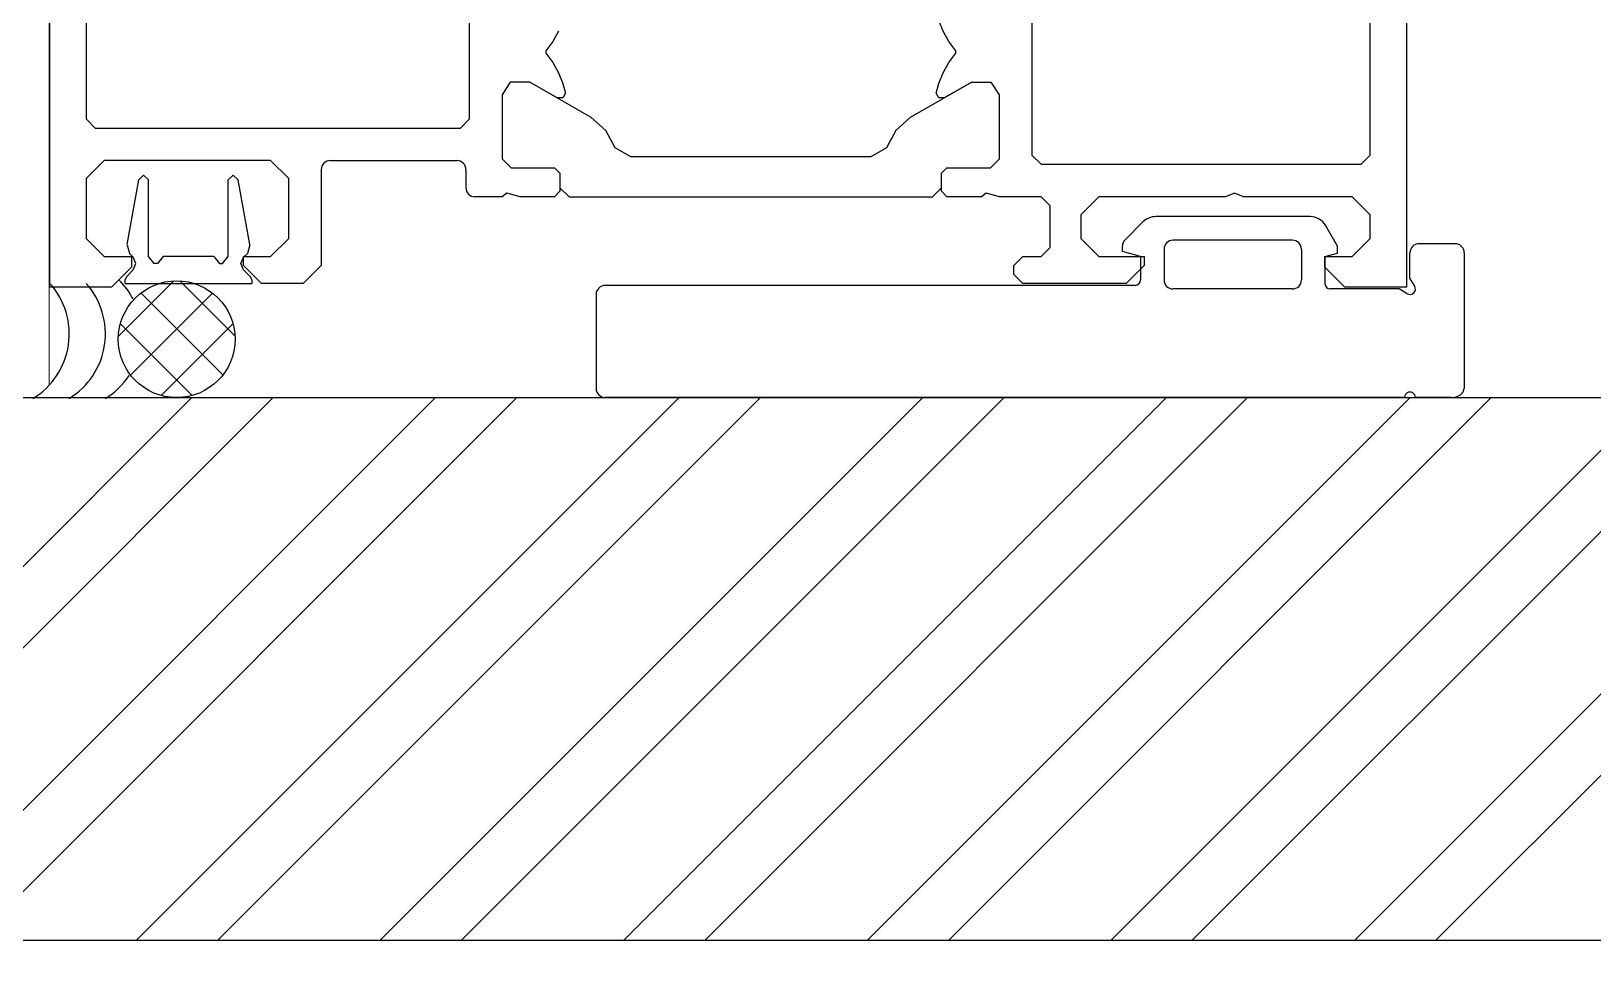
# Model space of a CAD drawing. Header units: millimetres. Extents: x 1251.1 to 1334.1, y 1577.6 to 1641.3.
# Drawn here: x 1312.1186 to 1312.1898, y 1598.1868 to 1598.2287 of the extents above; entities that cross this region are included whole.
import ezdxf

# ---------------------------------------------------------------- set-up
doc = ezdxf.new("R2010")
doc.units = ezdxf.units.MM
doc.layers.add('MONTANTI sezioni - windows structure section', color=2, linetype='Continuous')
for name, color, linetype, lineweight in [('PROIEZIONI finissime - fine lines', 251, 'Continuous', 9), ('SEZIONI medie - small section', 2, 'Continuous', 25), ('TRATTEGGIO - hatch', 252, 'Continuous', 20)]:
    doc.layers.add(name, color=color, linetype=linetype, lineweight=lineweight)

msp = doc.modelspace()

# ---------------------------------------------------------------- hatches: boundary and pattern name
at = {"layer": 'TRATTEGGIO - hatch'}
h = msp.add_hatch(dxfattribs=at)
h.set_pattern_fill('AR-CONC', color=256, scale=0.004123137148598154, style=0)
h.set_pattern_definition([(49.99999999999999, (1309.303878972702, 1597.982252403281), (0.02957362104091462, -0.002587356589005836), [0.003092352861448615, -0.03401588147593477]), (355, (1309.303878972702, 1597.982252403281), (-0.005720907780372959, 0.03101391329341828), [0.002473882289158893, -0.02721270518074783]), (100.4513999999999, (1309.306343441044, 1597.982036790421), (0.02385273522557631, 0.02842653787584017), [0.002628095452477042, -0.02890905088433763]), (46.18420000000002, (1309.303878972702, 1597.990498677578), (0.04400381214097243, -0.006824575967793248), [0.004638529292172908, -0.05102382221390203]), (96.63559999999981, (1309.307545956673, 1597.989929960613), (0.03853742522657116, 0.04016421580622951), [0.003942143302409672, -0.043363569399636]), (351.1842, (1309.303878972702, 1597.990498677578), (0.03853739387361468, 0.04016424590615666), [0.003710823433738339, -0.04081905777112173]), (21, (1309.30800210985, 1597.988437109004), (0.02461129640849843, -0.01660052904829637), [0.003092352861448615, -0.03401588147593477]), (326.0000000000001, (1309.30800210985, 1597.988437109004), (0.01003222483869363, 0.02989893089040304), [0.002473882289158892, -0.02721270518074781]), (71.4514, (1309.310053050337, 1597.987053730273), (0.0346435313299713, 0.01329837472540619), [0.002628095452477046, -0.02890905088433767]), (37.49999999999999, (1309.303878972702, 1597.982252403281), (0.0005013675118029994, 0.01372567015271884), [0, -0.02688285420885995, 0, -0.02762501889560763, 0, -0.02731578360946276]), (7.499999999999998, (1309.303878972702, 1597.982252403281), (0.01084671782492256, 0.01626213581104352), [0, -0.01575038390764495, 0, -0.02626438363657024, 0, -0.01041092130021034]), (327.5, (1309.29468437686, 1597.982252403281), (0.02201023117337626, -0.0009299682952988782), [0, -0.01030784287149539, 0, -0.03216046975906561, 0, -0.04267446948799089]), (317.5, (1309.290561239712, 1597.982252403281), (0.02404556559364246, 0.004127465714141408), [0, -0.013400195732944, 0, -0.02135785042973843, 0, -0.03030505804219643])])
edge = h.paths.add_edge_path()
edge.add_spline(control_points=[(1312.221183732914, 1598.162829928158), (1312.220593754659, 1598.165000719064), (1312.216964423937, 1598.174154926001), (1312.208126591065, 1598.176565603046), (1312.209659424814, 1598.185770907076), (1312.210041293656, 1598.187274967384)], knot_values=[25.95911823359967, 25.95911823359967, 25.95911823359967, 25.95911823359967, 31.77459996535403, 52.7166383466007, 56.51446597499052, 56.51446597499052, 56.51446597499052, 56.51446597499052], degree=3, periodic=0)
edge.add_line((1312.210041293656, 1598.187274967384), (1312.11603487708, 1598.187274967384))
edge.add_line((1312.11603487708, 1598.187274967384), (1312.11603487708, 1598.162536144492))
edge.add_line((1312.11603487708, 1598.162536144492), (1312.220889949248, 1598.162536144492))
edge.add_line((1312.220889949248, 1598.162536144492), (1312.221183732914, 1598.162829928158))

# ---------------------------------------------------------------- linework, layer by layer
at = {"layer": 'MONTANTI sezioni - windows structure section'}
for p, q in [((1312.11948807257, 1598.217044266152), (1312.11948807257, 1598.258687951353)), ((1312.181335117215, 1598.238484579324), (1312.181335117215, 1598.217044266152)), ((1312.164265344519, 1598.232464809148), (1312.164265344519, 1598.223064061488)), ((1312.179685862356, 1598.223064061488), (1312.179685862356, 1598.232464809148)), ((1312.12113732743, 1598.230815554289), (1312.12113732743, 1598.224713316347)), ((1312.138619426424, 1598.224713316347), (1312.138619426424, 1598.230815554289)), ((1312.142676591861, 1598.228712739244), (1312.142412705047, 1598.228242695573)), ((1312.16020816649, 1598.228712739244), (1312.16001025138, 1598.229199266409)), ((1312.160472053312, 1598.22824272074), (1312.160208179074, 1598.228712739244)), ((1312.142412705047, 1598.22824272074), (1312.1420993426, 1598.227813898364)), ((1312.160785415759, 1598.227813898364), (1312.160472053312, 1598.22824272074)), ((1312.142099355184, 1598.227813898364), (1312.142099355184, 1598.227714947104)), ((1312.142099355184, 1598.227714947104), (1312.142412705047, 1598.227286149895)), ((1312.142412705047, 1598.227286149895), (1312.142676591861, 1598.226816106224)), ((1312.16020816649, 1598.226816106224), (1312.160472040728, 1598.227286149895)), ((1312.160472053312, 1598.227286149895), (1312.160785415759, 1598.227714947104)), ((1312.160785415759, 1598.227714947104), (1312.160785415759, 1598.227813898364)), ((1312.142676591861, 1598.226816106224), (1312.142874494396, 1598.226329579059)), ((1312.160010263963, 1598.226329579059), (1312.16020816649, 1598.226816106224)), ((1312.140474838141, 1598.226395538178), (1312.140103758313, 1598.225818288917)), ((1312.140474838141, 1598.226395538178), (1312.140103758313, 1598.225818288917)), ((1312.141365437274, 1598.226395538178), (1312.140474838141, 1598.226395538178)), ((1312.141365437274, 1598.226395538178), (1312.140474838141, 1598.226395538178)), ((1312.142618861905, 1598.225669862016), (1312.141365424691, 1598.226395538178)), ((1312.144169165497, 1598.224779275467), (1312.141365437274, 1598.226395538178)), ((1312.142989954317, 1598.225884273204), (1312.142866265233, 1598.225669862016)), ((1312.14287450698, 1598.226329579059), (1312.142989954317, 1598.225884273204)), ((1312.161519333669, 1598.226395538178), (1312.158715592854, 1598.224779275467)), ((1312.159894816626, 1598.225884273204), (1312.160010263963, 1598.226329579059)), ((1312.160018518286, 1598.225669862016), (1312.15989482921, 1598.225884273204)), ((1312.161519333669, 1598.226395538178), (1312.160265896455, 1598.225669862016)), ((1312.161519333669, 1598.226395538178), (1312.162409932802, 1598.226395538178)), ((1312.16278101263, 1598.225818314077), (1312.162409932802, 1598.226395538178)), ((1312.140103758313, 1598.225818314077), (1312.140103758313, 1598.222899125933)), ((1312.140103758313, 1598.225818314077), (1312.140103758313, 1598.222899125933)), ((1312.142866265233, 1598.225669862016), (1312.142618874489, 1598.225669862016)), ((1312.160265896455, 1598.225669862016), (1312.160018518286, 1598.225669862016)), ((1312.16278101263, 1598.222899125933), (1312.16278101263, 1598.225818314077)), ((1312.16278101263, 1598.222899125933), (1312.16278101263, 1598.225818314077)), ((1312.12113732743, 1598.224713316347), (1312.121549641144, 1598.224301002633)), ((1312.13820711271, 1598.224301002633), (1312.138619426424, 1598.224713316347)), ((1312.14482888254, 1598.224193797034), (1312.144169190665, 1598.224779275467)), ((1312.158715592854, 1598.224779275467), (1312.158055888395, 1598.224193797034)), ((1312.121549641144, 1598.224301002633), (1312.13820711271, 1598.224301002633)), ((1312.145257679749, 1598.223393907421), (1312.14482888254, 1598.224193797034)), ((1312.158055900979, 1598.224193797034), (1312.157627091195, 1598.223393907421)), ((1312.145966859841, 1598.222981593706), (1312.145257679749, 1598.223393907421)), ((1312.156917911102, 1598.222981593706), (1312.145966859841, 1598.222981593706)), ((1312.157627091195, 1598.223393907421), (1312.156917911102, 1598.222981593706)), ((1312.164265344519, 1598.223064061488), (1312.164677658234, 1598.222651747773)), ((1312.179273548641, 1598.222651747773), (1312.179685862356, 1598.223064061488)), ((1312.121961954859, 1598.22281665816), (1312.12113732743, 1598.22199203073)), ((1312.129548524697, 1598.22281665816), (1312.121961954859, 1598.22281665816)), ((1312.130373152127, 1598.22199203073), (1312.129548524697, 1598.22281665816)), ((1312.131857484016, 1598.222404344445), (1312.131857484016, 1598.218033829128)), ((1312.132269797731, 1598.22281665816), (1312.138042189739, 1598.22281665816)), ((1312.138454503453, 1598.222404344445), (1312.138454503453, 1598.221579717015)), ((1312.140103758313, 1598.222899125933), (1312.140516072028, 1598.222486812218)), ((1312.140103758313, 1598.222899125933), (1312.140516072028, 1598.222486812218)), ((1312.140516072028, 1598.222486812218), (1312.142495172821, 1598.222486812218)), ((1312.140516072028, 1598.222486812218), (1312.142495172821, 1598.222486812218)), ((1312.142495172821, 1598.222486812218), (1312.142742563573, 1598.222239434058)), ((1312.142495172821, 1598.222486812218), (1312.142742563573, 1598.222239434058)), ((1312.16014220737, 1598.222239434058), (1312.160389585531, 1598.222486812218)), ((1312.16014220737, 1598.222239434058), (1312.160389585531, 1598.222486812218)), ((1312.160389585531, 1598.222486812218), (1312.162368686332, 1598.222486812218)), ((1312.160389585531, 1598.222486812218), (1312.162368686332, 1598.222486812218)), ((1312.162368698915, 1598.222486812218), (1312.16278101263, 1598.222899125933)), ((1312.162368698915, 1598.222486812218), (1312.16278101263, 1598.222899125933)), ((1312.164677658234, 1598.222651747773), (1312.179273561225, 1598.222651747773)), ((1312.12113732743, 1598.22199203073), (1312.12113732743, 1598.219270770273)), ((1312.123005108558, 1598.218990387533), (1312.123532870113, 1598.221934307457)), ((1312.123532870113, 1598.221934307457), (1312.123755519519, 1598.222156956039)), ((1312.123755519519, 1598.222156956039), (1312.123986415199, 1598.221934307457)), ((1312.123986415199, 1598.21844613343), (1312.123986415199, 1598.221934307457)), ((1312.12784567157, 1598.222156956039), (1312.12761477589, 1598.221934307457)), ((1312.12761477589, 1598.21844613343), (1312.12761477589, 1598.221934307457)), ((1312.128068320976, 1598.221934307457), (1312.12784567157, 1598.222156956039)), ((1312.128596082531, 1598.218990386708), (1312.128068320976, 1598.221934307457)), ((1312.130373152127, 1598.219270770273), (1312.130373152127, 1598.22199203073)), ((1312.142742576149, 1598.222239434058), (1312.142742576149, 1598.221579717015)), ((1312.142742576149, 1598.222239434058), (1312.142742576149, 1598.221414806628)), ((1312.142742576149, 1598.221579717015), (1312.143154889863, 1598.221167403301)), ((1312.159729893655, 1598.221167403301), (1312.16014220737, 1598.221579717015)), ((1312.16014220737, 1598.221414806628), (1312.16014220737, 1598.222239434058)), ((1312.16014220737, 1598.221579717015), (1312.16014220737, 1598.222239434058)), ((1312.140103758313, 1598.221167403301), (1312.138866829752, 1598.221167403301)), ((1312.140326398656, 1598.221332338847), (1312.140103745729, 1598.221167403301)), ((1312.140928385743, 1598.221167403301), (1312.140326398656, 1598.221332338847)), ((1312.142495172821, 1598.221167403301), (1312.140928385743, 1598.221167403301)), ((1312.142742576149, 1598.221414806628), (1312.142495197988, 1598.221167403301)), ((1312.143154889863, 1598.221167403301), (1312.159729906239, 1598.221167403301)), ((1312.160389585531, 1598.221167403301), (1312.160142194786, 1598.221414806628)), ((1312.1619563852, 1598.221167403301), (1312.160389585531, 1598.221167403301)), ((1312.162179038128, 1598.221332338847), (1312.1619563852, 1598.221167403301)), ((1312.16278101263, 1598.221167403301), (1312.162179038128, 1598.221332338847)), ((1312.164677658234, 1598.221167403301), (1312.16278101263, 1598.221167403301)), ((1312.165089971949, 1598.220755089586), (1312.164677658234, 1598.221167403301)), ((1312.16731645091, 1598.221167403301), (1312.16649182348, 1598.220342775871)), ((1312.173088842918, 1598.221167403301), (1312.16731645091, 1598.221167403301)), ((1312.173506220929, 1598.221328644756), (1312.173088842918, 1598.221167403301)), ((1312.173913470348, 1598.221167403301), (1312.173506220929, 1598.221328644756)), ((1312.178861234926, 1598.221167403301), (1312.173913470348, 1598.221167403301)), ((1312.179685862356, 1598.220342775871), (1312.178861234926, 1598.221167403301)), ((1312.165089971949, 1598.218858456558), (1312.165089971949, 1598.220755089586)), ((1312.16649182348, 1598.220342775871), (1312.16649182348, 1598.219270770273)), ((1312.176948630871, 1598.220260057976), (1312.169905242255, 1598.220260057976)), ((1312.179685862356, 1598.219270770273), (1312.179685862356, 1598.220342775871)), ((1312.168509392931, 1598.219205775105), (1312.169322142427, 1598.220018531198)), ((1312.178201658848, 1598.21891418767), (1312.177662755751, 1598.219847744261)), ((1312.12113732743, 1598.219270770273), (1312.121961954859, 1598.218446142843)), ((1312.123005108558, 1598.218982141259), (1312.123112310124, 1598.218586320093)), ((1312.128596082531, 1598.218982141259), (1312.128488880965, 1598.218586320093)), ((1312.129548524697, 1598.218446142843), (1312.130373152127, 1598.219270770273)), ((1312.164677658234, 1598.218446142843), (1312.165089971949, 1598.218858456558)), ((1312.16649182348, 1598.219270770273), (1312.16731645091, 1598.218446142843)), ((1312.168388666651, 1598.218666796968), (1312.168388666651, 1598.21891418767)), ((1312.170285230575, 1598.218775732725), (1312.170285230575, 1598.217373950207)), ((1312.176140084501, 1598.21918804644), (1312.170697544289, 1598.21918804644)), ((1312.176552398216, 1598.218775732725), (1312.176552398216, 1598.217373950207)), ((1312.178201658848, 1598.218600585982), (1312.178201658848, 1598.21891418767)), ((1312.178861234926, 1598.218446142843), (1312.179685862356, 1598.219270770273)), ((1312.183561731369, 1598.219023123428), (1312.181912476509, 1598.219023123428)), ((1312.121961954859, 1598.218446142843), (1312.123198896004, 1598.218446142843)), ((1312.123112310124, 1598.218586319268), (1312.123285481884, 1598.218413147508)), ((1312.123198896004, 1598.218446142843), (1312.123198896004, 1598.217951361355)), ((1312.123409175998, 1598.218124527907), (1312.123285481884, 1598.218413147508)), ((1312.123285481884, 1598.217827662033), (1312.123409175998, 1598.218124527907)), ((1312.124242049702, 1598.218124528732), (1312.123986415199, 1598.21844613343)), ((1312.12439048264, 1598.218124528732), (1312.124242049702, 1598.218124528732)), ((1312.124646117143, 1598.21844613343), (1312.12439048264, 1598.218124528732)), ((1312.126955073946, 1598.21844613343), (1312.124646117143, 1598.21844613343)), ((1312.126955073946, 1598.21844613343), (1312.127210708449, 1598.218124528732)), ((1312.127210708449, 1598.218124528732), (1312.127359141387, 1598.218124528732)), ((1312.127359141387, 1598.218124528732), (1312.12761477589, 1598.21844613343)), ((1312.128192015091, 1598.218124528732), (1312.128315709205, 1598.218413148332)), ((1312.128315709205, 1598.217827662857), (1312.128192015091, 1598.218124528732)), ((1312.128311583553, 1598.218033829128), (1312.128311583553, 1598.218446142843)), ((1312.128311583553, 1598.218446142843), (1312.129548524697, 1598.218446142843)), ((1312.129136210983, 1598.217209201698), (1312.128311583553, 1598.218033829128)), ((1312.128488880965, 1598.218586320093), (1312.128315709205, 1598.218413148332)), ((1312.131857484016, 1598.218033829128), (1312.131032856586, 1598.217209201698)), ((1312.163440717089, 1598.218033829128), (1312.163853030804, 1598.218446142843)), ((1312.163440717089, 1598.217621515413), (1312.163440717089, 1598.218033829128)), ((1312.163853030804, 1598.218446142843), (1312.164677658234, 1598.218446142843)), ((1312.16731645091, 1598.218446142843), (1312.169378019484, 1598.218446142843)), ((1312.169213300677, 1598.218445880104), (1312.168388666651, 1598.218666796968)), ((1312.169378019484, 1598.218033829128), (1312.168553392054, 1598.217209201698)), ((1312.169213300677, 1598.218445880104), (1312.169213300677, 1598.217373861972)), ((1312.169378019484, 1598.218446142843), (1312.169378019484, 1598.218033829128)), ((1312.177624293781, 1598.217951361355), (1312.177624293781, 1598.218446142843)), ((1312.177624293781, 1598.218446142843), (1312.178861234926, 1598.218446142843)), ((1312.177624497986, 1598.218445880104), (1312.178201658848, 1598.218600585982)), ((1312.177624497986, 1598.218445880104), (1312.177624497986, 1598.217208938959)), ((1312.181500162794, 1598.217456329662), (1312.181500162794, 1598.218610809713)), ((1312.183974045083, 1598.218610809713), (1312.183974045083, 1598.21242610399)), ((1312.123198896004, 1598.217951361355), (1312.122291800792, 1598.217044266152)), ((1312.12291439954, 1598.217357625222), (1312.122988616009, 1598.217530796982)), ((1312.12291439954, 1598.217209192285), (1312.12291439954, 1598.217357625222)), ((1312.122988616009, 1598.217530796982), (1312.123285481884, 1598.217827662857)), ((1312.12861257508, 1598.217530796982), (1312.128315709205, 1598.217827662857)), ((1312.12861257508, 1598.217530796982), (1312.128686791548, 1598.217357625222)), ((1312.128686791548, 1598.217357625222), (1312.128686791548, 1598.217209192285)), ((1312.163853030804, 1598.217209201698), (1312.163440717089, 1598.217621515413)), ((1312.178531388984, 1598.217044266152), (1312.177624293781, 1598.217951361355)), ((1312.181714485937, 1598.21708524402), (1312.181500244432, 1598.217456248024)), ((1312.122291800792, 1598.217044266152), (1312.11948807257, 1598.217044266152)), ((1312.12291439954, 1598.217209192285), (1312.128686791548, 1598.217209192285)), ((1312.131032856586, 1598.217209201698), (1312.129136210983, 1598.217209201698)), ((1312.144391931755, 1598.216714164151), (1312.144391931755, 1598.212426179031)), ((1312.168965903377, 1598.217126477866), (1312.14480424547, 1598.217126477866)), ((1312.168553392054, 1598.217209201698), (1312.16385301822, 1598.217209201698)), ((1312.176140084501, 1598.216961548257), (1312.170697544289, 1598.216961548257)), ((1312.181005387161, 1598.216961548257), (1312.177871888689, 1598.216961548257)), ((1312.181335117215, 1598.217044266152), (1312.178531388984, 1598.217044266152)), ((1312.181376548669, 1598.216747313349), (1312.181005469624, 1598.216961548257)), ((1312.183930173255, 1598.212268352763), (1312.183974127546, 1598.212426105639)), ((1312.181252860327, 1598.212013790275), (1312.14480432381, 1598.212013790275)), ((1312.183396889995, 1598.212013790275), (1312.181747635135, 1598.212013790275)), ((1312.183396890819, 1598.212013790275), (1312.183617808508, 1598.212045211054)), ((1312.183617808508, 1598.212045211054), (1312.18380499646, 1598.212134513257)), ((1312.18380499646, 1598.212134513257), (1312.183930173255, 1598.212268352763))]:
    msp.add_line(p, q, dxfattribs=at)
msp.add_circle((1312.125265428533, 1598.214673134445), 0.002662304709085249, dxfattribs=at)
for centre, radius, start, end in [((1312.132269797731, 1598.222404344445), 0.000412313714859909, 90, 180), ((1312.138042189739, 1598.222404344445), 0.000412313714859909, 0, 90), ((1312.138866817168, 1598.221579717015), 0.000412313714859909, 180, 270), ((1312.169905242255, 1598.219435437143), 0.0008246274297196305, 90, 134.9999010000307), ((1312.176948630871, 1598.219435437143), 0.0008246274297196305, 29.9999999999264, 89.99998099996682), ((1312.168800986962, 1598.21891418767), 0.0004123137148598153, 134.9998000001627, 179.9999980002717), ((1312.170697544289, 1598.218775732725), 0.0004123137148598153, 90, 180), ((1312.176140084501, 1598.218775732725), 0.0004123137148598153, 0, 90), ((1312.181912476509, 1598.218610809713), 0.0004123137148598153, 90, 180), ((1312.183561731369, 1598.218610809713), 0.0004123137148598153, 0, 90), ((1312.120215321093, 1598.214916265947), 0.003450968487339947, 27.43624299993509, 45.65178499992496), ((1312.168965903377, 1598.217373861972), 0.0002473882289158892, 270, 0), ((1312.170697544289, 1598.217373861972), 0.0004123137148598153, 180, 270), ((1312.176140084501, 1598.217373861972), 0.0004123137148598153, 270, 0), ((1312.116916802304, 1598.214916265947), 0.003450968487339947, 301.2995449997123, 41.83346500000056), ((1312.11856606376, 1598.214916265947), 0.003450968487339947, 301.2995449997123, 41.83346500000056), ((1312.14480424547, 1598.216714164151), 0.0004123137148598153, 90, 180), ((1312.177871888689, 1598.217208938959), 0.0002473882289158892, 180, 270), ((1312.181500162794, 1598.216961548257), 0.0002473882289158892, 240.0001009998365, 29.99999400022413), ((1312.120215321093, 1598.214916265947), 0.003450968487339947, 301.2995080000666, 326.7640440000421), ((1312.14480424547, 1598.21242610399), 0.0004123137148598153, 180, 270), ((1312.181500162794, 1598.212013790275), 0.0002473783333867326, 359.9984999998494, 180.0015059999909)]:
    msp.add_arc(centre, radius, start, end, dxfattribs=at)
at = {"layer": 'PROIEZIONI finissime - fine lines'}
msp.add_line((1312.119446841199, 1599.448954934855), (1312.119446841199, 1598.212569334612), dxfattribs=at)
at = {"layer": 'SEZIONI medie - small section'}
for p, q in [((1312.018058898714, 1598.212013790275), (1312.244799018324, 1598.212013790275)), ((1312.116034877081, 1598.187274967384), (1312.22872730064, 1598.187274967384))]:
    msp.add_line(p, q, dxfattribs=at)
at = {"layer": 'TRATTEGGIO - hatch'}
for p, q in [((1312.122606546852, 1598.214808097918), (1312.125130458463, 1598.217332021898)), ((1312.127923740396, 1598.214818900537), (1312.1254111938, 1598.217331449606)), ((1312.123164541722, 1598.213037840528), (1312.126900729047, 1598.21677399899)), ((1312.1273719995, 1598.213045194555), (1312.123637482046, 1598.216779712009)), ((1312.125972277725, 1598.212106390861), (1312.12269868165, 1598.215380011675)), ((1312.124558553777, 1598.212106390861), (1312.127832174591, 1598.215380011675)), ((1312.076485321543, 1598.162536144492), (1312.125962967326, 1598.212013790275)), ((1312.080188005904, 1598.162536144492), (1312.129665651687, 1598.212013790275)), ((1312.087593369828, 1598.162536144492), (1312.137071015611, 1598.212013790275)), ((1312.091296054189, 1598.162536144492), (1312.140773699972, 1598.212013790275)), ((1312.123440241005, 1598.187274967384), (1312.148179063896, 1598.212013790275)), ((1312.127142925366, 1598.187274967384), (1312.151881748257, 1598.212013790275)), ((1312.13454828929, 1598.187274967384), (1312.159287112181, 1598.212013790275)), ((1312.138250973651, 1598.187274967384), (1312.162989796542, 1598.212013790275)), ((1312.145656337575, 1598.187274967384), (1312.170395160466, 1598.212013790275)), ((1312.149359021936, 1598.187274967384), (1312.174097844827, 1598.212013790275)), ((1312.15676438586, 1598.187274967384), (1312.181503208751, 1598.212013790275)), ((1312.160467070221, 1598.187274967384), (1312.185205893112, 1598.212013790275)), ((1312.167872434145, 1598.187274967384), (1312.192611257036, 1598.212013790275)), ((1312.171575118505, 1598.187274967384), (1312.196313941397, 1598.212013790275)), ((1312.17898048243, 1598.187274967384), (1312.203719305321, 1598.212013790275)), ((1312.18268316679, 1598.187274967384), (1312.207421989682, 1598.212013790275))]:
    msp.add_line(p, q, dxfattribs=at)

doc.saveas('drawing.dxf')
